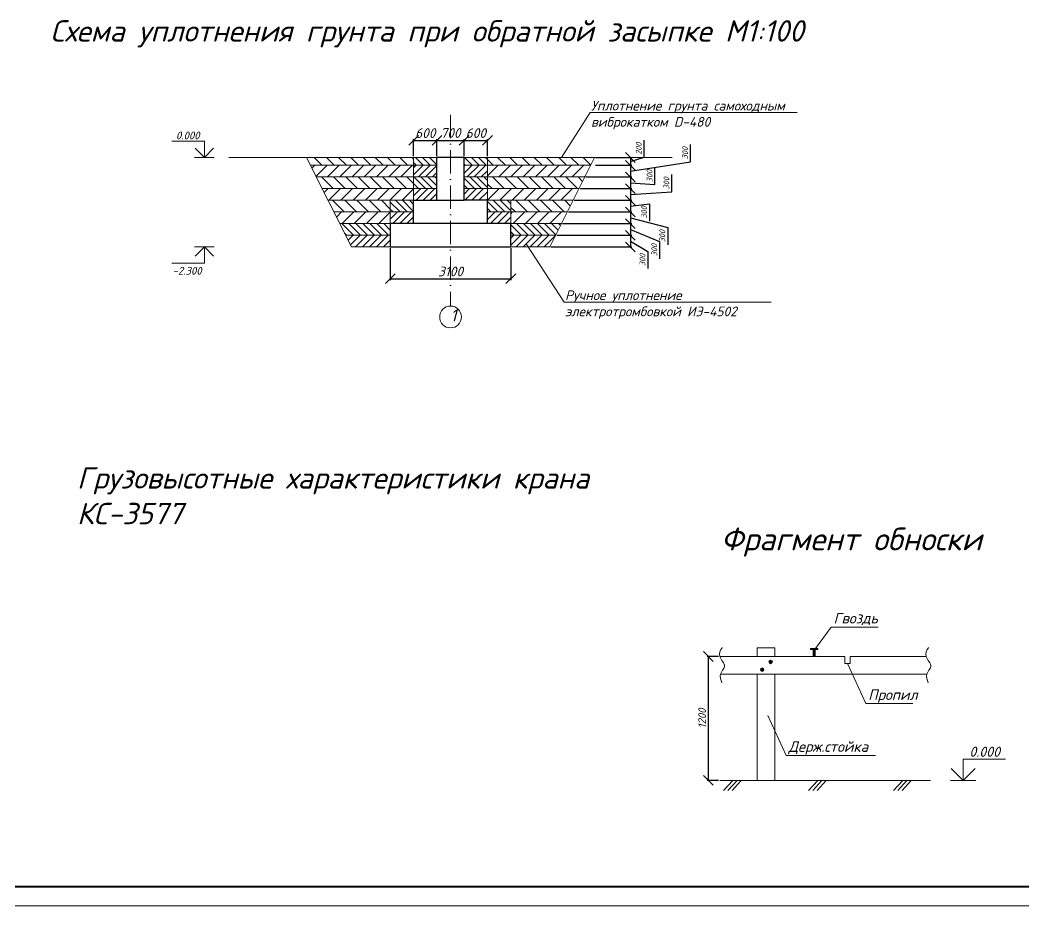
# Model space of a CAD drawing. Header units: millimetres. Extents: x 1422334 to 1587362, y 445536 to 446570.
# Drawn here: x 1586891.8 to 1587149.9, y 445975.7 to 446203.5 of the extents above; entities that cross this region are included whole.
import ezdxf

# ---------------------------------------------------------------- set-up
doc = ezdxf.new("R2010")
doc.units = ezdxf.units.MM
doc.header["$LTSCALE"] = 50
doc.linetypes.add('ACAD_ISO10W100', pattern=[18, 12, -3, 0, -3])
doc.layers.get('0').update_dxf_attribs({"lineweight": 13})
for name, color, linetype, lineweight in [('Buldoze', 7, 'Continuous', 13), ('Risunochki', 7, 'Continuous', 13), ('text', 7, 'Continuous', 13), ('камаз', 7, 'Continuous', 13), ('оси траншей размеры', 7, 'Continuous', 13), ('осноные линии', 7, 'Continuous', 13), ('Слой 0.13', 7, 'Continuous', 9), ('экскаватор', 7, 'Continuous', 13)]:
    doc.layers.add(name, color=color, linetype=linetype, lineweight=lineweight)
doc.styles.get("Standard").update_dxf_attribs({"font": 'isocpeui.ttf'})
doc.dimstyles.new('200', dxfattribs={"dimtxt": 2.5, "dimasz": 2.5, "dimexe": 0.3445, "dimexo": 0.3, "dimtad": 1, "dimlfac": 500, "dimtxsty": 'Standard', "dimblk": 'OBLIQUE', "dimcen": 2.5, "dimadec": 0, "dimazin": 0, "dimtfac": 1, "dimtmove": 0, "dimatfit": 3, "dimfxl": 1, "dimarcsym": 0})
pattern_1 = [(45, (1586119.8524, 445576.214), (-0.8980256, 0.8980256), [])]
pattern_2 = [(135, (1586119.8524, 445576.214), (-0.8980256, -0.8980256), [])]

# ---------------------------------------------------------------- blocks, each defined once
blk = doc.blocks.new('_Oblique')
at = {"color": 0, "linetype": 'ByBlock', "lineweight": -2}
blk.add_line((-0.5, -0.5), (0.5, 0.5), dxfattribs=at)
blk = doc.blocks.new('*D1893')
at = {"layer": 'Buldoze', "color": 0, "lineweight": -2, "ltscale": 10000, "transparency": 16777216}
for p, q in [((1587071.4, 446039.86), (1587068.43, 446039.86)), ((1587068.77, 446008.01), (1587068.77, 446039.86)), ((1587071.4, 446008.01), (1587068.43, 446008.01))]:
    blk.add_line(p, q, dxfattribs=at)
at = {"layer": 'Defpoints', "color": 0, "ltscale": 10000, "transparency": 16777216}
for p in [(1587068.77, 446039.86), (1587071.7, 446039.86), (1587071.7, 446008.01)]:
    blk.add_point(p, dxfattribs=at)
at = {"layer": 'Buldoze', "color": 0, "lineweight": -2, "ltscale": 10000, "transparency": 16777216, "xscale": 2.5, "yscale": 2.5, "zscale": 2.5}
for p, rotation in [((1587068.77, 446039.86), 90), ((1587068.77, 446008.01), 270)]:
    blk.add_blockref('_Oblique', p, dxfattribs=dict(at, rotation=rotation))
at = {"layer": 'Buldoze', "color": 0, "ltscale": 10000, "transparency": 16777216, "insert": (1587067.15, 446023.93), "char_height": 2, "attachment_point": 5, "rotation": 90}
blk.add_mtext('1200', dxfattribs=at)
blk = doc.blocks.new('*D1931')
at = {"layer": 'Defpoints', "color": 0, "ltscale": 10000, "transparency": 16777216}
for p in [(1586986.96, 446145.2), (1587017.96, 446145.2), (1587017.96, 446137.03)]:
    blk.add_point(p, dxfattribs=at)
at = {"layer": 'Risunochki', "color": 0, "lineweight": -2, "ltscale": 10000, "transparency": 16777216}
for p, q in [((1586986.96, 446144.9), (1586986.96, 446136.68)), ((1587017.96, 446144.9), (1587017.96, 446136.68)), ((1586986.96, 446137.03), (1587017.96, 446137.03))]:
    blk.add_line(p, q, dxfattribs=at)
at = {"layer": 'Risunochki', "color": 0, "lineweight": -2, "ltscale": 10000, "transparency": 16777216, "xscale": 2.5, "yscale": 2.5, "zscale": 2.5, "rotation": 180}
blk.add_blockref('_Oblique', (1586986.96, 446137.03), dxfattribs=at)
at = {"layer": 'Risunochki', "color": 0, "lineweight": -2, "ltscale": 10000, "transparency": 16777216, "xscale": 2.5, "yscale": 2.5, "zscale": 2.5}
blk.add_blockref('_Oblique', (1587017.96, 446137.03), dxfattribs=at)
at = {"layer": 'Risunochki', "color": 0, "ltscale": 10000, "transparency": 16777216, "insert": (1587002.46, 446138.9), "char_height": 2.5, "attachment_point": 5}
blk.add_mtext('3100', dxfattribs=at)
blk = doc.blocks.new('*D1932')
at = {"layer": 'Defpoints', "color": 0, "ltscale": 10000, "transparency": 16777216}
for p in [(1586998.96, 446172.61), (1586992.96, 446168.2), (1586998.96, 446168.2)]:
    blk.add_point(p, dxfattribs=at)
at = {"layer": 'Risunochki', "color": 0, "lineweight": -2, "ltscale": 10000, "transparency": 16777216}
for p, q in [((1586992.96, 446168.5), (1586992.96, 446172.95)), ((1586992.96, 446172.61), (1586998.96, 446172.61)), ((1586998.96, 446168.5), (1586998.96, 446172.95))]:
    blk.add_line(p, q, dxfattribs=at)
at = {"layer": 'Risunochki', "color": 0, "lineweight": -2, "ltscale": 10000, "transparency": 16777216, "xscale": 2.5, "yscale": 2.5, "zscale": 2.5, "rotation": 180}
blk.add_blockref('_Oblique', (1586992.96, 446172.61), dxfattribs=at)
at = {"layer": 'Risunochki', "color": 0, "lineweight": -2, "ltscale": 10000, "transparency": 16777216, "xscale": 2.5, "yscale": 2.5, "zscale": 2.5}
blk.add_blockref('_Oblique', (1586998.96, 446172.61), dxfattribs=at)
at = {"layer": 'Risunochki', "color": 0, "ltscale": 10000, "transparency": 16777216, "insert": (1586995.96, 446174.48), "char_height": 2.5, "attachment_point": 5}
blk.add_mtext('600', dxfattribs=at)
blk = doc.blocks.new('*D1933')
at = {"layer": 'Defpoints', "color": 0, "ltscale": 10000, "transparency": 16777216}
for p in [(1587005.96, 446172.61), (1586998.96, 446168.2), (1587005.96, 446168.2)]:
    blk.add_point(p, dxfattribs=at)
at = {"layer": 'Risunochki', "color": 0, "lineweight": -2, "ltscale": 10000, "transparency": 16777216}
for p, q in [((1586998.96, 446168.5), (1586998.96, 446172.95)), ((1586998.96, 446172.61), (1587005.96, 446172.61)), ((1587005.96, 446168.5), (1587005.96, 446172.95))]:
    blk.add_line(p, q, dxfattribs=at)
at = {"layer": 'Risunochki', "color": 0, "lineweight": -2, "ltscale": 10000, "transparency": 16777216, "xscale": 2.5, "yscale": 2.5, "zscale": 2.5, "rotation": 180}
blk.add_blockref('_Oblique', (1586998.96, 446172.61), dxfattribs=at)
at = {"layer": 'Risunochki', "color": 0, "lineweight": -2, "ltscale": 10000, "transparency": 16777216, "xscale": 2.5, "yscale": 2.5, "zscale": 2.5}
blk.add_blockref('_Oblique', (1587005.96, 446172.61), dxfattribs=at)
at = {"layer": 'Risunochki', "color": 0, "ltscale": 10000, "transparency": 16777216, "insert": (1587002.46, 446174.5), "char_height": 2.5, "attachment_point": 5}
blk.add_mtext('700', dxfattribs=at)
blk = doc.blocks.new('*D1934')
at = {"layer": 'Defpoints', "color": 0, "ltscale": 10000, "transparency": 16777216}
for p in [(1587011.96, 446172.61), (1587005.96, 446168.2), (1587011.96, 446168.2)]:
    blk.add_point(p, dxfattribs=at)
at = {"layer": 'Risunochki', "color": 0, "lineweight": -2, "ltscale": 10000, "transparency": 16777216}
for p, q in [((1587005.96, 446168.5), (1587005.96, 446172.95)), ((1587005.96, 446172.61), (1587011.96, 446172.61)), ((1587011.96, 446168.5), (1587011.96, 446172.95))]:
    blk.add_line(p, q, dxfattribs=at)
at = {"layer": 'Risunochki', "color": 0, "lineweight": -2, "ltscale": 10000, "transparency": 16777216, "xscale": 2.5, "yscale": 2.5, "zscale": 2.5, "rotation": 180}
blk.add_blockref('_Oblique', (1587005.96, 446172.61), dxfattribs=at)
at = {"layer": 'Risunochki', "color": 0, "lineweight": -2, "ltscale": 10000, "transparency": 16777216, "xscale": 2.5, "yscale": 2.5, "zscale": 2.5}
blk.add_blockref('_Oblique', (1587011.96, 446172.61), dxfattribs=at)
at = {"layer": 'Risunochki', "color": 0, "ltscale": 10000, "transparency": 16777216, "insert": (1587008.96, 446174.48), "char_height": 2.5, "attachment_point": 5}
blk.add_mtext('600', dxfattribs=at)
blk = doc.blocks.new('*D1941')
at = {"layer": 'Defpoints', "color": 0, "ltscale": 10000, "transparency": 16777216}
for p in [(1587039.46, 446168.2), (1587039.46, 446166.2), (1587048.69, 446166.2)]:
    blk.add_point(p, dxfattribs=at)
at = {"layer": 'Risunochki', "color": 0, "lineweight": -2, "ltscale": 10000, "transparency": 16777216}
for p, q in [((1587052.22, 446168.26), (1587052.22, 446172.69)), ((1587039.76, 446168.2), (1587049.04, 446168.2)), ((1587048.69, 446167.2), (1587052.22, 446168.26)), ((1587048.69, 446168.2), (1587048.69, 446166.2)), ((1587039.76, 446166.2), (1587049.04, 446166.2))]:
    blk.add_line(p, q, dxfattribs=at)
at = {"layer": 'Risunochki', "color": 0, "lineweight": -2, "ltscale": 10000, "transparency": 16777216, "xscale": 2.5, "yscale": 2.5, "zscale": 2.5}
for p, rotation in [((1587048.69, 446168.2), 90), ((1587048.69, 446166.2), 270)]:
    blk.add_blockref('_Oblique', p, dxfattribs=dict(at, rotation=rotation))
at = {"layer": 'Risunochki', "color": 0, "ltscale": 10000, "transparency": 16777216, "insert": (1587050.85, 446170.48), "char_height": 1.5, "attachment_point": 5, "rotation": 90}
blk.add_mtext('200', dxfattribs=at)
blk = doc.blocks.new('*D1942')
at = {"layer": 'Defpoints', "color": 0, "ltscale": 10000, "transparency": 16777216}
for p in [(1587039.46, 446166.2), (1587036.96, 446163.2), (1587048.69, 446163.2)]:
    blk.add_point(p, dxfattribs=at)
at = {"layer": 'Risunochki', "color": 0, "lineweight": -2, "ltscale": 10000, "transparency": 16777216}
for p, q in [((1587064.13, 446167.11), (1587064.13, 446171.55)), ((1587048.69, 446164.7), (1587064.13, 446167.11)), ((1587039.76, 446166.2), (1587049.04, 446166.2)), ((1587048.69, 446166.2), (1587048.69, 446163.2)), ((1587037.26, 446163.2), (1587049.04, 446163.2))]:
    blk.add_line(p, q, dxfattribs=at)
at = {"layer": 'Risunochki', "color": 0, "lineweight": -2, "ltscale": 10000, "transparency": 16777216, "xscale": 2.5, "yscale": 2.5, "zscale": 2.5}
for p, rotation in [((1587048.69, 446166.2), 90), ((1587048.69, 446163.2), 270)]:
    blk.add_blockref('_Oblique', p, dxfattribs=dict(at, rotation=rotation))
at = {"layer": 'Risunochki', "color": 0, "ltscale": 10000, "transparency": 16777216, "insert": (1587062.76, 446169.33), "char_height": 1.5, "attachment_point": 5, "rotation": 90}
blk.add_mtext('300', dxfattribs=at)
blk = doc.blocks.new('*D1935')
at = {"layer": 'Defpoints', "color": 0, "ltscale": 10000, "transparency": 16777216}
for p in [(1587036.96, 446163.2), (1587035.46, 446160.2), (1587048.69, 446160.2)]:
    blk.add_point(p, dxfattribs=at)
at = {"layer": 'Risunochki', "color": 0, "lineweight": -2, "ltscale": 10000, "transparency": 16777216}
for p, q in [((1587055, 446161.22), (1587055, 446165.65)), ((1587037.26, 446163.2), (1587049.04, 446163.2)), ((1587048.69, 446163.2), (1587048.69, 446160.2)), ((1587048.69, 446161.7), (1587055, 446161.22)), ((1587035.76, 446160.2), (1587049.04, 446160.2))]:
    blk.add_line(p, q, dxfattribs=at)
at = {"layer": 'Risunochki', "color": 0, "lineweight": -2, "ltscale": 10000, "transparency": 16777216, "xscale": 2.5, "yscale": 2.5, "zscale": 2.5}
for p, rotation in [((1587048.69, 446163.2), 90), ((1587048.69, 446160.2), 270)]:
    blk.add_blockref('_Oblique', p, dxfattribs=dict(at, rotation=rotation))
at = {"layer": 'Risunochki', "color": 0, "ltscale": 10000, "transparency": 16777216, "insert": (1587053.63, 446163.43), "char_height": 1.5, "attachment_point": 5, "rotation": 90}
blk.add_mtext('300', dxfattribs=at)
blk = doc.blocks.new('*D1936')
at = {"layer": 'Defpoints', "color": 0, "ltscale": 10000, "transparency": 16777216}
for p in [(1587035.46, 446160.2), (1587033.96, 446157.2), (1587048.69, 446157.2)]:
    blk.add_point(p, dxfattribs=at)
at = {"layer": 'Risunochki', "color": 0, "lineweight": -2, "ltscale": 10000, "transparency": 16777216}
for p, q in [((1587059.34, 446159.35), (1587059.34, 446163.79)), ((1587035.76, 446160.2), (1587049.04, 446160.2)), ((1587048.69, 446160.2), (1587048.69, 446157.2)), ((1587048.69, 446158.7), (1587059.34, 446159.35)), ((1587034.26, 446157.2), (1587049.04, 446157.2))]:
    blk.add_line(p, q, dxfattribs=at)
at = {"layer": 'Risunochki', "color": 0, "lineweight": -2, "ltscale": 10000, "transparency": 16777216, "xscale": 2.5, "yscale": 2.5, "zscale": 2.5}
for p, rotation in [((1587048.69, 446160.2), 90), ((1587048.69, 446157.2), 270)]:
    blk.add_blockref('_Oblique', p, dxfattribs=dict(at, rotation=rotation))
at = {"layer": 'Risunochki', "color": 0, "ltscale": 10000, "transparency": 16777216, "insert": (1587057.97, 446161.57), "char_height": 1.5, "attachment_point": 5, "rotation": 90}
blk.add_mtext('300', dxfattribs=at)
blk = doc.blocks.new('*D1937')
at = {"layer": 'Defpoints', "color": 0, "ltscale": 10000, "transparency": 16777216}
for p in [(1587033.96, 446157.2), (1587032.46, 446154.2), (1587048.69, 446154.2)]:
    blk.add_point(p, dxfattribs=at)
at = {"layer": 'Risunochki', "color": 0, "lineweight": -2, "ltscale": 10000, "transparency": 16777216}
for p, q in [((1587034.26, 446157.2), (1587049.04, 446157.2)), ((1587048.69, 446157.2), (1587048.69, 446154.2)), ((1587032.76, 446154.2), (1587049.04, 446154.2)), ((1587048.69, 446155.7), (1587053.62, 446156.29)), ((1587053.62, 446156.29), (1587053.62, 446151.86))]:
    blk.add_line(p, q, dxfattribs=at)
at = {"layer": 'Risunochki', "color": 0, "lineweight": -2, "ltscale": 10000, "transparency": 16777216, "xscale": 2.5, "yscale": 2.5, "zscale": 2.5}
for p, rotation in [((1587048.69, 446157.2), 90), ((1587048.69, 446154.2), 270)]:
    blk.add_blockref('_Oblique', p, dxfattribs=dict(at, rotation=rotation))
at = {"layer": 'Risunochki', "color": 0, "ltscale": 10000, "transparency": 16777216, "insert": (1587052.24, 446154.07), "char_height": 1.5, "attachment_point": 5, "rotation": 90}
blk.add_mtext('300', dxfattribs=at)
blk = doc.blocks.new('*D1938')
at = {"layer": 'Defpoints', "color": 0, "ltscale": 10000, "transparency": 16777216}
for p in [(1587032.46, 446154.2), (1587030.96, 446151.2), (1587048.69, 446151.2)]:
    blk.add_point(p, dxfattribs=at)
at = {"layer": 'Risunochki', "color": 0, "lineweight": -2, "ltscale": 10000, "transparency": 16777216}
for p, q in [((1587032.76, 446154.2), (1587049.04, 446154.2)), ((1587048.69, 446154.2), (1587048.69, 446151.2)), ((1587048.69, 446152.7), (1587058.29, 446150.2)), ((1587031.26, 446151.2), (1587049.04, 446151.2)), ((1587058.29, 446150.2), (1587058.29, 446145.76))]:
    blk.add_line(p, q, dxfattribs=at)
at = {"layer": 'Risunochki', "color": 0, "lineweight": -2, "ltscale": 10000, "transparency": 16777216, "xscale": 2.5, "yscale": 2.5, "zscale": 2.5}
for p, rotation in [((1587048.69, 446154.2), 90), ((1587048.69, 446151.2), 270)]:
    blk.add_blockref('_Oblique', p, dxfattribs=dict(at, rotation=rotation))
at = {"layer": 'Risunochki', "color": 0, "ltscale": 10000, "transparency": 16777216, "insert": (1587056.91, 446147.98), "char_height": 1.5, "attachment_point": 5, "rotation": 90}
blk.add_mtext('300', dxfattribs=at)
blk = doc.blocks.new('*D1939')
at = {"layer": 'Defpoints', "color": 0, "ltscale": 10000, "transparency": 16777216}
for p in [(1587030.96, 446151.2), (1587029.46, 446148.2), (1587048.69, 446148.2)]:
    blk.add_point(p, dxfattribs=at)
at = {"layer": 'Risunochki', "color": 0, "lineweight": -2, "ltscale": 10000, "transparency": 16777216}
for p, q in [((1587031.26, 446151.2), (1587049.04, 446151.2)), ((1587048.69, 446151.2), (1587048.69, 446148.2)), ((1587048.69, 446149.7), (1587056.23, 446146.61)), ((1587029.76, 446148.2), (1587049.04, 446148.2)), ((1587056.23, 446146.61), (1587056.23, 446142.18))]:
    blk.add_line(p, q, dxfattribs=at)
at = {"layer": 'Risunochki', "color": 0, "lineweight": -2, "ltscale": 10000, "transparency": 16777216, "xscale": 2.5, "yscale": 2.5, "zscale": 2.5}
for p, rotation in [((1587048.69, 446151.2), 90), ((1587048.69, 446148.2), 270)]:
    blk.add_blockref('_Oblique', p, dxfattribs=dict(at, rotation=rotation))
at = {"layer": 'Risunochki', "color": 0, "ltscale": 10000, "transparency": 16777216, "insert": (1587054.85, 446144.4), "char_height": 1.5, "attachment_point": 5, "rotation": 90}
blk.add_mtext('300', dxfattribs=at)
blk = doc.blocks.new('*D1940')
at = {"layer": 'Defpoints', "color": 0, "ltscale": 10000, "transparency": 16777216}
for p in [(1587029.46, 446148.2), (1587027.96, 446145.2), (1587048.69, 446145.2)]:
    blk.add_point(p, dxfattribs=at)
at = {"layer": 'Risunochki', "color": 0, "lineweight": -2, "ltscale": 10000, "transparency": 16777216}
for p, q in [((1587029.76, 446148.2), (1587049.04, 446148.2)), ((1587048.69, 446148.2), (1587048.69, 446145.2)), ((1587048.69, 446146.7), (1587053.19, 446144.06)), ((1587028.26, 446145.2), (1587049.04, 446145.2)), ((1587053.19, 446144.06), (1587053.19, 446139.62))]:
    blk.add_line(p, q, dxfattribs=at)
at = {"layer": 'Risunochki', "color": 0, "lineweight": -2, "ltscale": 10000, "transparency": 16777216, "xscale": 2.5, "yscale": 2.5, "zscale": 2.5}
for p, rotation in [((1587048.69, 446148.2), 90), ((1587048.69, 446145.2), 270)]:
    blk.add_blockref('_Oblique', p, dxfattribs=dict(at, rotation=rotation))
at = {"layer": 'Risunochki', "color": 0, "ltscale": 10000, "transparency": 16777216, "insert": (1587051.81, 446141.84), "char_height": 1.5, "attachment_point": 5, "rotation": 90}
blk.add_mtext('300', dxfattribs=at)

msp = doc.modelspace()

# ---------------------------------------------------------------- hatches: boundary and pattern name
at = {"layer": 'Buldoze', "ltscale": 10000}
h = msp.add_hatch(color=250, dxfattribs=at)
h.dxf.hatch_style = 1
h.paths.add_polyline_path([(1587096.17606, 446041.675243), (1587096.85856, 446041.675243), (1587096.85856, 446041.948243), (1587095.03856, 446041.948243), (1587095.03856, 446041.675243), (1587095.72106, 446041.675243), (1587095.72106, 446039.855243), (1587096.17606, 446039.855243)])
h = msp.add_hatch(color=250, dxfattribs=at)
h.dxf.hatch_style = 1
h.paths.add_polyline_path([(1587085.213896, 446038.454335, 1), (1587084.303896, 446038.454335, 1)])
h.paths.add_polyline_path([(1587082.131995, 446036.475605, 1), (1587083.041995, 446036.475605, 1)])
at = {"layer": 'Risunochki', "ltscale": 10000}
h = msp.add_hatch(dxfattribs=at)
h.set_pattern_fill('ANSI31', color=250, scale=0.7, angle=90)
h.set_pattern_definition([(135, (1586119.8524, 445576.214), (-1.571545, -1.571545), [])])
h.paths.add_polyline_path([(1586986.964169, 446157.198763), (1586970.964169, 446157.198763), (1586972.464169, 446154.198763), (1586986.964169, 446154.198763)])
h.paths.add_polyline_path([(1587033.964169, 446157.198763), (1587017.964169, 446157.198763), (1587017.964169, 446154.198763), (1587032.464169, 446154.198763)])
h.paths.add_polyline_path([(1587036.964169, 446163.198763), (1587011.964169, 446163.198763), (1587011.964169, 446160.198763), (1587035.464169, 446160.198763)])
h.paths.add_polyline_path([(1587039.464169, 446168.198763), (1587011.964169, 446168.198763), (1587011.964169, 446166.198763), (1587038.464169, 446166.198763)])
h.paths.add_polyline_path([(1586992.964169, 446168.198763), (1586965.464169, 446168.198763), (1586966.464169, 446166.198763), (1586992.964169, 446166.198763)])
h.paths.add_polyline_path([(1586992.964169, 446163.198763), (1586967.964169, 446163.198763), (1586969.464169, 446160.198763), (1586992.964169, 446160.198763)])
h = msp.add_hatch(dxfattribs=at)
h.set_pattern_fill('ANSI31', color=250, scale=0.4, angle=90)
h.set_pattern_definition(pattern_2)
h.paths.add_polyline_path([(1586992.964169, 446157.198763), (1586986.964169, 446157.198763), (1586986.964169, 446154.198763), (1586992.964169, 446154.198763)])
h.paths.add_polyline_path([(1586998.964169, 446163.198763), (1586992.964169, 446163.198763), (1586992.964169, 446160.198763), (1586998.964169, 446160.198763)])
h.paths.add_polyline_path([(1586998.964169, 446168.198763), (1586992.964169, 446168.198763), (1586992.964169, 446166.198763), (1586998.964169, 446166.198763)])
h.paths.add_polyline_path([(1587017.964169, 446157.198763), (1587011.964169, 446157.198763), (1587011.964169, 446154.198763), (1587017.964169, 446154.198763)])
h.paths.add_polyline_path([(1587011.964169, 446163.198763), (1587005.964169, 446163.198763), (1587005.964169, 446160.198763), (1587011.964169, 446160.198763)])
h.paths.add_polyline_path([(1587011.964169, 446168.198763), (1587005.964169, 446168.198763), (1587005.964169, 446166.198763), (1587011.964169, 446166.198763)])
h = msp.add_hatch(dxfattribs=at)
h.set_pattern_fill('ANSI31', color=250, scale=0.7)
h.set_pattern_definition([(45, (1586119.8524, 445576.214), (-1.571545, 1.571545), [])])
h.paths.add_polyline_path([(1586986.964169, 446154.198763), (1586972.464169, 446154.198763), (1586973.964169, 446151.198763), (1586986.964169, 446151.198763)])
h.paths.add_polyline_path([(1587032.464169, 446154.198763), (1587017.964169, 446154.198763), (1587017.964169, 446151.198763), (1587030.964169, 446151.198763)])
h.paths.add_polyline_path([(1587035.464169, 446160.198763), (1587011.964169, 446160.198763), (1587011.964169, 446157.198763), (1587033.964169, 446157.198763)])
h.paths.add_polyline_path([(1587038.464169, 446166.198763), (1587011.964169, 446166.198763), (1587011.964169, 446163.198763), (1587036.964169, 446163.198763)])
h.paths.add_polyline_path([(1586992.964169, 446166.198763), (1586966.464169, 446166.198763), (1586967.964169, 446163.198763), (1586992.964169, 446163.198763)])
h.paths.add_polyline_path([(1586992.964169, 446160.198763), (1586969.464169, 446160.198763), (1586970.964169, 446157.198763), (1586992.964169, 446157.198763)])
h = msp.add_hatch(dxfattribs=at)
h.set_pattern_fill('ANSI31', color=250, scale=0.4)
h.set_pattern_definition(pattern_1)
h.paths.add_polyline_path([(1586992.964169, 446154.198763), (1586986.964169, 446154.198763), (1586986.964169, 446151.198763), (1586992.964169, 446151.198763)])
h.paths.add_polyline_path([(1587017.964169, 446154.198763), (1587011.964169, 446154.198763), (1587011.964169, 446151.198763), (1587017.964169, 446151.198763)])
h.paths.add_polyline_path([(1587011.964169, 446160.198763), (1587005.964169, 446160.198763), (1587005.964169, 446157.198763), (1587011.964169, 446157.198763)])
h.paths.add_polyline_path([(1586998.964169, 446160.198763), (1586992.964169, 446160.198763), (1586992.964169, 446157.198763), (1586998.964169, 446157.198763)])
h.paths.add_polyline_path([(1586998.964169, 446166.198763), (1586992.964169, 446166.198763), (1586992.964169, 446163.198763), (1586998.964169, 446163.198763)])
h.paths.add_polyline_path([(1587011.964169, 446166.198763), (1587005.964169, 446166.198763), (1587005.964169, 446163.198763), (1587011.964169, 446163.198763)])
h = msp.add_hatch(dxfattribs=at)
h.set_pattern_fill('ANSI31', color=250, scale=0.4, angle=90)
h.set_pattern_definition(pattern_2)
h.paths.add_polyline_path([(1586986.964169, 446151.198763), (1586973.964169, 446151.198763), (1586975.464169, 446148.198763), (1586986.964169, 446148.198763)])
h = msp.add_hatch(dxfattribs=at)
h.set_pattern_fill('ANSI31', color=250, scale=0.4, angle=90)
h.set_pattern_definition(pattern_2)
h.paths.add_polyline_path([(1587017.964169, 446151.198763), (1587030.964169, 446151.198763), (1587029.464169, 446148.198763), (1587017.964169, 446148.198763)])
h = msp.add_hatch(dxfattribs=at)
h.set_pattern_fill('ANSI31', color=250, scale=0.4)
h.set_pattern_definition(pattern_1)
h.paths.add_polyline_path([(1586986.964169, 446148.198763), (1586975.464169, 446148.198763), (1586976.964169, 446145.198763), (1586986.964169, 446145.198763)])
h = msp.add_hatch(dxfattribs=at)
h.set_pattern_fill('ANSI31', color=250, scale=0.4)
h.set_pattern_definition(pattern_1)
h.paths.add_polyline_path([(1587017.964169, 446148.198763), (1587029.464169, 446148.198763), (1587027.964169, 446145.198763), (1587017.964169, 446145.198763)])

# ---------------------------------------------------------------- linework, layer by layer
at = {"layer": 'Buldoze', "ltscale": 10000}
for p, q in [((1587081.283748, 446039.855243, 8264.642599), (1587081.283748, 446042.130243, 8264.642599)), ((1587081.283748, 446042.130243, 8264.642599), (1587085.833748, 446042.130243, 8264.642599)), ((1587085.833748, 446042.130243, 8264.642599), (1587085.833748, 446039.855243, 8264.642599)), ((1587095.03856, 446041.675243, 8264.642599), (1587095.03856, 446041.948243, 8264.642599)), ((1587096.85856, 446041.948243, 8264.642599), (1587095.03856, 446041.948243, 8264.642599)), ((1587095.72106, 446041.675243, 8264.642599), (1587095.03856, 446041.675243, 8264.642599)), ((1587095.72106, 446039.855243, 8264.642599), (1587095.72106, 446041.675243, 8264.642599)), ((1587096.17606, 446041.675243, 8264.642599), (1587096.17606, 446039.855243, 8264.642599)), ((1587096.17606, 446041.675243, 8264.642599), (1587096.85856, 446041.675243, 8264.642599)), ((1587096.85856, 446041.675243, 8264.642599), (1587096.85856, 446041.948243, 8264.642599)), ((1587103.874279, 446039.855243, 8264.642599), (1587071.704559, 446039.855243, 8264.642599)), ((1587103.874279, 446039.855243, 8264.642599), (1587103.874279, 446038.035243, 8264.642599)), ((1587103.874279, 446038.035243, 8264.642599), (1587105.239279, 446038.035243, 8264.642599)), ((1587124.760501, 446039.855243, 8264.642599), (1587105.239279, 446039.855243, 8264.642599)), ((1587105.239279, 446038.035243, 8264.642599), (1587105.239279, 446039.855243, 8264.642599)), ((1587071.843688, 446035.305243, 8264.642599), (1587124.899631, 446035.305243, 8264.642599)), ((1587081.283748, 446008.005243, 8264.642599), (1587081.283748, 446035.305243, 8264.642599)), ((1587085.833748, 446008.005243, 8264.642599), (1587085.833748, 446035.305243, 8264.642599)), ((1587071.704559, 446008.005243, 8264.642599), (1587125.902072, 446008.005243, 8264.642599))]:
    msp.add_line(p, q, dxfattribs=at)
at = {"layer": 'Buldoze', "lineweight": 30, "ltscale": 10000}
for p, q in [((1587075.034232, 446008.005243, 8264.642599), (1587072.681268, 446005.385809, 8264.642599)), ((1587076.126232, 446008.005243, 8264.642599), (1587073.773268, 446005.385809, 8264.642599)), ((1587077.218232, 446008.005243, 8264.642599), (1587074.865268, 446005.385809, 8264.642599)), ((1587096.874232, 446008.005243, 8264.642599), (1587094.521268, 446005.385809, 8264.642599)), ((1587097.966232, 446008.005243, 8264.642599), (1587095.613268, 446005.385809, 8264.642599)), ((1587099.058232, 446008.005243, 8264.642599), (1587096.705268, 446005.385809, 8264.642599)), ((1587118.714232, 446008.005243, 8264.642599), (1587116.361268, 446005.385809, 8264.642599)), ((1587119.806232, 446008.005243, 8264.642599), (1587117.453268, 446005.385809, 8264.642599)), ((1587120.898232, 446008.005243, 8264.642599), (1587118.545268, 446005.385809, 8264.642599))]:
    msp.add_line(p, q, dxfattribs=at)
at = {"layer": 'Buldoze', "ltscale": 10000}
for centre in [(1587084.758896, 446038.454335, 8264.642599), (1587082.586995, 446036.475605, 8264.642599)]:
    msp.add_circle(centre, 0.455, dxfattribs=at)
for points in [[(1587072.25117, 446033.09506, 8264.642599), (1587071.843688, 446035.305243, 8264.642599), (1587072.881679, 446037.295989, 8264.642599), (1587071.704559, 446039.855243, 8264.642599), (1587072.299806, 446042.062292, 8264.642599), (1587072.364186, 446042.110793, 8264.642599)], [(1587125.307113, 446033.09506, 8264.642599), (1587124.899631, 446035.305243, 8264.642599), (1587125.937621, 446037.295989, 8264.642599), (1587124.760501, 446039.855243, 8264.642599), (1587125.355748, 446042.062292, 8264.642599), (1587125.420128, 446042.110793, 8264.642599)]]:
    msp.add_spline(points, degree=3, dxfattribs=at)
at = {"layer": 'Risunochki', "linetype": 'ACAD_ISO10W100', "ltscale": 0.01}
msp.add_line((1587002.464169, 446179.169917, 8264.642599), (1587002.464169, 446129.980104, 8264.642599), dxfattribs=at)
at = {"layer": 'Risunochki', "ltscale": 10000}
for p, q in [((1586965.464169, 446168.198763, 8264.642599), (1586945.464169, 446168.198763, 8264.642599)), ((1586965.464169, 446168.198763, 8264.642599), (1586976.964169, 446145.198763, 8264.642599)), ((1586965.464169, 446168.198763, 8264.642599), (1586998.964169, 446168.198763, 8264.642599)), ((1586992.964169, 446157.198763, 8264.642599), (1586992.964169, 446168.198763, 8264.642599)), ((1587039.464169, 446168.198763, 8264.642599), (1587005.964169, 446168.198763, 8264.642599)), ((1587005.964169, 446168.198763, 8264.642599), (1587011.964169, 446168.198763, 8264.642599)), ((1587011.964169, 446157.198763, 8264.642599), (1587011.964169, 446168.198763, 8264.642599)), ((1587039.464169, 446168.198763, 8264.642599), (1587027.964169, 446145.198763, 8264.642599)), ((1587059.464169, 446168.198763, 8264.642599), (1587039.464169, 446168.198763, 8264.642599)), ((1586966.464169, 446166.198763, 8264.642599), (1586998.964169, 446166.198763, 8264.642599)), ((1587038.464169, 446166.198763, 8264.642599), (1587005.964169, 446166.198763, 8264.642599)), ((1586967.964169, 446163.198763, 8264.642599), (1586998.964169, 446163.198763, 8264.642599)), ((1587036.964169, 446163.198763, 8264.642599), (1587005.964169, 446163.198763, 8264.642599)), ((1586969.464169, 446160.198763, 8264.642599), (1586998.964169, 446160.198763, 8264.642599)), ((1587035.464169, 446160.198763, 8264.642599), (1587005.964169, 446160.198763, 8264.642599)), ((1586970.964169, 446157.198763, 8264.642599), (1586992.964169, 446157.198763, 8264.642599)), ((1586986.964169, 446151.198763, 8264.642599), (1586986.964169, 446157.198763, 8264.642599)), ((1587033.964169, 446157.198763, 8264.642599), (1587011.964169, 446157.198763, 8264.642599)), ((1587017.964169, 446151.198763, 8264.642599), (1587017.964169, 446157.198763, 8264.642599)), ((1586972.464169, 446154.198763, 8264.642599), (1586992.964169, 446154.198763, 8264.642599)), ((1587032.464169, 446154.198763, 8264.642599), (1587011.964169, 446154.198763, 8264.642599)), ((1586973.964169, 446151.198763, 8264.642599), (1586986.964169, 446151.198763, 8264.642599)), ((1587030.964169, 446151.198763, 8264.642599), (1587017.964169, 446151.198763, 8264.642599)), ((1586975.464169, 446148.198763, 8264.642599), (1586986.964169, 446148.198763, 8264.642599)), ((1587029.464169, 446148.198763, 8264.642599), (1587017.964169, 446148.198763, 8264.642599)), ((1586976.964169, 446145.198763, 8264.642599), (1586986.964169, 446145.198763, 8264.642599)), ((1587017.964169, 446145.198763, 8264.642599), (1587027.964169, 446145.198763, 8264.642599)), ((1587031.670334, 446131.033727, 8264.642599), (1587021.932557, 446146.018619, 8264.642599))]:
    msp.add_line(p, q, dxfattribs=at)
at = {"layer": 'Risunochki', "lineweight": 30, "ltscale": 10000}
for p, q in [((1586998.964169, 446157.198763, 8264.642599), (1586998.964169, 446168.198763, 8264.642599)), ((1587005.964169, 446168.198763, 8264.642599), (1586998.964169, 446168.198763, 8264.642599)), ((1587005.964169, 446157.198763, 8264.642599), (1587005.964169, 446168.198763, 8264.642599)), ((1586992.964169, 446151.198763, 8264.642599), (1586992.964169, 446157.198763, 8264.642599)), ((1586992.964169, 446157.198763, 8264.642599), (1586998.964169, 446157.198763, 8264.642599)), ((1586998.964169, 446157.198763, 8264.642599), (1587005.964169, 446157.198763, 8264.642599)), ((1587011.964169, 446157.198763, 8264.642599), (1587005.964169, 446157.198763, 8264.642599)), ((1587011.964169, 446151.198763, 8264.642599), (1587011.964169, 446157.198763, 8264.642599)), ((1587017.964169, 446151.198763, 8264.642599), (1586986.964169, 446151.198763, 8264.642599)), ((1586986.964169, 446151.198763, 8264.642599), (1586986.964169, 446145.198763, 8264.642599)), ((1587017.964169, 446145.198763, 8264.642599), (1587017.964169, 446151.198763, 8264.642599)), ((1586986.964169, 446145.198763, 8264.642599), (1587017.964169, 446145.198763, 8264.642599))]:
    msp.add_line(p, q, dxfattribs=at)
at = {"layer": 'камаз', "ltscale": 10000}
for p, q in [((1587100.306538, 446047.417199, 8264.642599), (1587096.267275, 446041.948243, 8264.642599)), ((1587100.306538, 446047.417199, 8264.642599), (1587112.400805, 446047.417199, 8264.642599)), ((1587109.213808, 446027.755346, 8264.642599), (1587104.556779, 446038.035243, 8264.642599)), ((1587109.213808, 446027.755346, 8264.642599), (1587121.308074, 446027.755346, 8264.642599)), ((1587088.718398, 446014.399485, 19008.677978), (1587084.061369, 446024.679382, 19008.677978)), ((1587088.718398, 446014.399485, 19008.677978), (1587111.757017, 446014.399485, 19008.677978))]:
    msp.add_line(p, q, dxfattribs=at)
at = {"layer": 'оси траншей размеры', "ltscale": 10000}
msp.add_circle((1587002.464169, 446127.180104, 8264.642599), 2.8, dxfattribs=at)
at = {"layer": 'осноные линии', "ltscale": 10000}
for p, q in [((1586939.154872, 446172.398763, 8264.642599), (1586930.754872, 446172.398763, 8264.642599)), ((1586939.154872, 446168.198763, 8264.642599), (1586939.154872, 446172.398763, 8264.642599)), ((1586936.634872, 446168.198763, 8264.642599), (1586941.674872, 446168.198763, 8264.642599)), ((1586936.634872, 446145.198763, 8264.642599), (1586941.674872, 446145.198763, 8264.642599)), ((1586939.154872, 446145.198763, 8264.642599), (1586939.154872, 446140.998763, 8264.642599)), ((1586939.154872, 446140.998763, 8264.642599), (1586930.754872, 446140.998763, 8264.642599)), ((1587134.269343, 446008.005243, 8264.642599), (1587134.269343, 446013.465243, 8264.642599)), ((1587134.269343, 446013.465243, 8264.642599), (1587145.189343, 446013.465243, 8264.642599)), ((1587130.993343, 446008.005243, 8264.642599), (1587137.545343, 446008.005243, 8264.642599))]:
    msp.add_line(p, q, dxfattribs=at)
at = {"layer": 'осноные линии', "lineweight": 30, "ltscale": 10000}
for p, q in [((1586939.154872, 446168.198763, 8264.642599), (1586936.778994, 446170.574641, 8264.642599)), ((1586939.154872, 446168.198763, 8264.642599), (1586941.530751, 446170.574641, 8264.642599)), ((1586939.154872, 446145.198763, 8264.642599), (1586936.778994, 446142.822884, 8264.642599)), ((1586939.154872, 446145.198763, 8264.642599), (1586941.530751, 446142.822884, 8264.642599)), ((1587134.269343, 446008.005243, 8264.642599), (1587131.1807, 446011.093886, 8264.642599)), ((1587134.269343, 446008.005243, 8264.642599), (1587137.357985, 446011.093886, 8264.642599))]:
    msp.add_line(p, q, dxfattribs=at)
at = {"layer": 'Слой 0.13', "lineweight": 40, "ltscale": 10000}
msp.add_line((1586540.906927, 445980.713928), (1587356.906927, 445980.713928), dxfattribs=at)
at = {"layer": 'Слой 0.13', "ltscale": 10000}
msp.add_line((1586520.906927, 445975.713928), (1587361.906927, 445975.713928), dxfattribs=at)
at = {"layer": 'экскаватор', "ltscale": 10000}
for p, q in [((1587038.334806, 446179.779353, 8264.642599), (1587030.951657, 446168.198763, 8264.642599)), ((1587038.334806, 446179.779353, 8264.642599), (1587091.58736, 446179.779353, 8264.642599)), ((1587031.670334, 446131.033727, 8264.642599), (1587084.922887, 446131.033727, 8264.642599))]:
    msp.add_line(p, q, dxfattribs=at)

# ---------------------------------------------------------------- texts
at = {"layer": 'text', "ltscale": 10000, "insert": (1586906.409362, 446088.545844, 8264.642599), "char_height": 5.5, "attachment_point": 1}
msp.add_mtext_dynamic_manual_height_columns('Грузовысотные характеристики крана КС-3577', width=143.05609447, gutter_width=25, heights=[0], dxfattribs=at)
at = {"layer": 'камаз', "ltscale": 10000, "char_height": 2.73, "attachment_point": 1}
for s, insert in [('Гвоздь', (1587100.940368, 446051.081301, 8264.642599)), ('Пропил', (1587109.847638, 446031.419448, 8264.642599)), ('Держ.стойка', (1587089.352227, 446018.063587, 19008.677978))]:
    msp.add_mtext_dynamic_manual_height_columns(s, width=57.833788, gutter_width=25, heights=[0], dxfattribs=dict(at, insert=insert))
at = {"layer": 'оси траншей размеры', "ltscale": 10000, "attachment_point": 1}
for s, width, insert, char_height in [('Схема уплотнения грунта при обратной засыпке М1:100', 231.11816767, (1586899.556725, 446203.506728), 5.5), ('\\pi1.2816;1', 3.70625839, (1587001.149254, 446129.186655, 8264.642599), 3.15), ('Фрагмент обноски', 82.15167219, (1587071.932974, 446073.008185, 8264.642599), 5.85)]:
    msp.add_mtext_dynamic_manual_height_columns(s, width=width, gutter_width=25, heights=[0], dxfattribs=dict(at, insert=insert, char_height=char_height))
at = {"layer": 'осноные линии', "ltscale": 10000}
for s, insert, char_height, attachment_point in [('0.000', (1586931.858923, 446174.864026, 8264.642599), 2, 1), ('-2.300', (1586930.988803, 446140.065982, 8264.642599), 2, 1), ('0.000', (1587143.754077, 446016.670086, 8264.642599), 2.6, 3)]:
    msp.add_mtext_dynamic_manual_height_columns(s, width=12.48274015, gutter_width=25, heights=[0], dxfattribs=dict(at, insert=insert, char_height=char_height, attachment_point=attachment_point))
at = {"layer": 'экскаватор', "ltscale": 10000, "char_height": 2.5, "attachment_point": 1}
for s, insert in [('Уплотнение грунта самоходным виброкатком D-480', (1587038.573769, 446182.777567, 8264.642599)), ('Ручное уплотнение электротромбовкой ИЭ-4502', (1587031.909297, 446134.031942, 8264.642599))]:
    msp.add_mtext_dynamic_manual_height_columns(s, width=52.95898296, gutter_width=25, heights=[0], dxfattribs=dict(at, insert=insert))

# ---------------------------------------------------------------- dimensions: what is measured, and where the dimension line sits
at = {"layer": 'Buldoze', "ltscale": 10000}
dim = msp.add_linear_dim(base=(1587068.772633, 446039.855243, 8264.642599), p1=(1587071.704559, 446008.005243, 8264.642599), p2=(1587071.704559, 446039.855243, 8264.642599), angle=90, text='1200', dimstyle='200', override={"dimtxt": 2, "dimlfac": 57.14, "dimrnd": 1}, dxfattribs=at)
dim.commit()
dim.dimension.update_dxf_attribs({"geometry": '*D1893', "text_midpoint": (1587067.147633, 446023.930243, 8264.642599)})
at = {"layer": 'Risunochki', "ltscale": 10000}
for base, p1, p2, override, picture, middle in [((1586998.964169, 446172.60615, 8264.642599), (1586992.964169, 446168.198763, 8264.642599), (1586998.964169, 446168.198763, 8264.642599), {"dimlfac": 100}, '*D1932', (1586995.964169, 446172.60615, 8264.642599)), ((1587011.964169, 446172.60615, 8264.642599), (1587005.964169, 446168.198763, 8264.642599), (1587011.964169, 446168.198763, 8264.642599), {"dimlfac": 100, "dimtmove": 1}, '*D1934', (1587008.964169, 446172.60615, 8264.642599))]:
    dim = msp.add_linear_dim(base=base, p1=p1, p2=p2, dimstyle='200', override=override, dxfattribs=at)
    dim.commit()
    dim.dimension.update_dxf_attribs({"geometry": picture, "text_midpoint": middle, "dimtype": 160})
for base, p1, p2, override, picture, middle in [((1587005.964169, 446172.60615, 8264.642599), (1586998.964169, 446168.198763, 8264.642599), (1587005.964169, 446168.198763, 8264.642599), {"dimlfac": 100, "dimtmove": 1}, '*D1933', (1587002.464169, 446174.497249, 8264.642599)), ((1587017.964169, 446137.027134, 8264.642599), (1586986.964169, 446145.198763, 8264.642599), (1587017.964169, 446145.198763, 8264.642599), {"dimlfac": 100}, '*D1931', (1587002.464169, 446138.902134, 8264.642599))]:
    dim = msp.add_linear_dim(base=base, p1=p1, p2=p2, dimstyle='200', override=override, dxfattribs=at)
    dim.commit()
    dim.dimension.update_dxf_attribs({"geometry": picture, "text_midpoint": middle})
dim = msp.add_linear_dim(base=(1587048.690871, 446166.198763, 8264.642599), p1=(1587039.464169, 446168.198763, 8264.642599), p2=(1587039.464169, 446166.198763, 8264.642599), angle=90, dimstyle='200', override={"dimtxt": 1.5, "dimlfac": 100, "dimtmove": 1}, dxfattribs=at)
dim.commit()
dim.dimension.update_dxf_attribs({"geometry": '*D1941', "text_midpoint": (1587050.847871, 446168.883363, 8264.642599)})
for base, p1, p2, picture, middle in [((1587048.690871, 446163.198763, 8264.642599), (1587039.464169, 446166.198763, 8264.642599), (1587036.964169, 446163.198763, 8264.642599), '*D1942', (1587064.133444, 446167.737344, 8264.642599)), ((1587048.690871, 446160.198763, 8264.642599), (1587036.964169, 446163.198763, 8264.642599), (1587035.464169, 446160.198763, 8264.642599), '*D1935', (1587055.004173, 446161.840472, 8264.642599)), ((1587048.690871, 446157.198763, 8264.642599), (1587035.464169, 446160.198763, 8264.642599), (1587033.964169, 446157.198763, 8264.642599), '*D1936', (1587059.343212, 446159.975643, 8264.642599)), ((1587048.690871, 446154.198763, 8264.642599), (1587033.964169, 446157.198763, 8264.642599), (1587032.464169, 446154.198763, 8264.642599), '*D1937', (1587053.617036, 446155.666973, 8264.642599)), ((1587048.690871, 446151.198763, 8264.642599), (1587032.464169, 446154.198763, 8264.642599), (1587030.964169, 446151.198763, 8264.642599), '*D1938', (1587058.285232, 446149.573296, 8264.642599)), ((1587048.690871, 446148.198763, 8264.642599), (1587030.964169, 446151.198763, 8264.642599), (1587029.464169, 446148.198763, 8264.642599), '*D1939', (1587056.225206, 446145.989521, 8264.642599)), ((1587048.690871, 446145.198763, 8264.642599), (1587029.464169, 446148.198763, 8264.642599), (1587027.964169, 446145.198763, 8264.642599), '*D1940', (1587053.187539, 446143.431648, 8264.642599))]:
    dim = msp.add_linear_dim(base=base, p1=p1, p2=p2, angle=90, dimstyle='200', override={"dimtxt": 1.5, "dimlfac": 100, "dimtmove": 1}, dxfattribs=at)
    dim.commit()
    dim.dimension.update_dxf_attribs({"geometry": picture, "text_midpoint": middle, "dimtype": 160})

doc.saveas('drawing.dxf')
